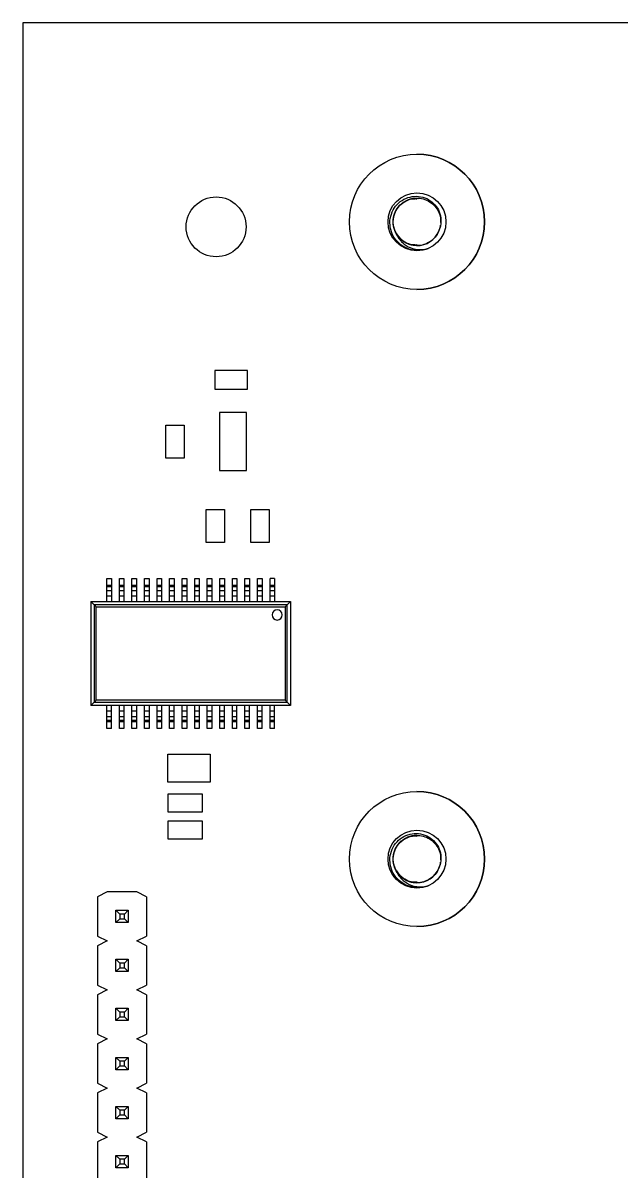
# Model space of a CAD drawing. Header units: millimetres. Extents: x 0 to 160, y -2 to 126.
# Drawn here: x 0 to 31, y 66.5 to 126 of the extents above; entities that cross this region are included whole.
import ezdxf

# ---------------------------------------------------------------- set-up
doc = ezdxf.new("R2010")
doc.units = ezdxf.units.MM

msp = doc.modelspace()

# ---------------------------------------------------------------- linework, layer by layer
at = {"color": 7, "linetype": 'Continuous', "lineweight": 25}
for p, q in [((0, 126), (0, 0)), ((160, 126), (0, 126)), ((20.4, 119.2), (20.4, 119.2)), ((20.4, 112.2), (20.4, 112.2)), ((11.627, 107.993), (9.927, 107.993)), ((9.927, 107.993), (9.927, 107.043)), ((11.627, 107.043), (11.627, 107.993)), ((9.927, 107.043), (11.627, 107.043)), ((11.577, 105.818), (10.177, 105.818)), ((10.177, 105.818), (10.177, 102.818)), ((11.577, 102.818), (11.577, 105.818)), ((7.402, 103.468), (7.402, 105.168)), ((7.402, 105.168), (8.352, 105.168)), ((8.352, 105.168), (8.352, 103.468)), ((8.352, 103.468), (7.402, 103.468)), ((10.177, 102.818), (11.577, 102.818)), ((9.482, 100.799), (10.432, 100.799)), ((9.482, 99.099), (9.482, 100.799)), ((10.432, 100.799), (10.432, 99.099)), ((11.793, 99.099), (11.793, 100.799)), ((11.793, 100.799), (12.743, 100.799)), ((12.743, 100.799), (12.743, 99.099)), ((10.432, 99.099), (9.482, 99.099)), ((12.743, 99.099), (11.793, 99.099)), ((4.341, 96.034), (4.341, 97.222)), ((4.341, 97.222), (4.581, 97.222)), ((4.581, 97.222), (4.581, 96.034)), ((4.991, 96.034), (4.991, 97.222)), ((4.991, 97.222), (5.231, 97.222)), ((5.231, 97.222), (5.231, 96.034)), ((5.641, 96.034), (5.641, 97.222)), ((5.641, 97.222), (5.881, 97.222)), ((5.881, 97.222), (5.881, 96.034)), ((6.291, 96.034), (6.291, 97.222)), ((6.291, 97.222), (6.531, 97.222)), ((6.531, 97.222), (6.531, 96.034)), ((6.941, 96.034), (6.941, 97.222)), ((6.941, 97.222), (7.181, 97.222)), ((7.181, 97.222), (7.181, 96.034)), ((7.591, 96.034), (7.591, 97.222)), ((7.591, 97.222), (7.831, 97.222)), ((7.831, 97.222), (7.831, 96.034)), ((8.241, 96.034), (8.241, 97.222)), ((8.241, 97.222), (8.481, 97.222)), ((8.481, 97.222), (8.481, 96.034)), ((8.891, 96.034), (8.891, 97.222)), ((8.891, 97.222), (9.131, 97.222)), ((9.131, 97.222), (9.131, 96.034)), ((9.541, 96.034), (9.541, 97.222)), ((9.541, 97.222), (9.781, 97.222)), ((9.781, 97.222), (9.781, 96.034)), ((10.191, 96.034), (10.191, 97.222)), ((10.191, 97.222), (10.431, 97.222)), ((10.431, 97.222), (10.431, 96.034)), ((10.841, 96.034), (10.841, 97.222)), ((10.841, 97.222), (11.081, 97.222)), ((11.081, 97.222), (11.081, 96.034)), ((11.491, 96.034), (11.491, 97.222)), ((11.491, 97.222), (11.731, 97.222)), ((11.731, 97.222), (11.731, 96.034)), ((12.141, 96.034), (12.141, 97.222)), ((12.141, 97.222), (12.381, 97.222)), ((12.381, 97.222), (12.381, 96.034)), ((12.791, 96.034), (12.791, 97.222)), ((13.031, 97.222), (12.791, 97.222)), ((13.031, 97.222), (13.031, 96.034)), ((4.341, 96.88), (4.581, 96.88)), ((4.581, 96.806), (4.341, 96.806)), ((4.341, 96.603), (4.581, 96.603)), ((4.341, 96.324), (4.581, 96.324)), ((4.991, 96.88), (5.231, 96.88)), ((5.231, 96.806), (4.991, 96.806)), ((4.991, 96.603), (5.231, 96.603)), ((4.991, 96.324), (5.231, 96.324)), ((5.641, 96.88), (5.881, 96.88)), ((5.881, 96.806), (5.641, 96.806)), ((5.641, 96.603), (5.881, 96.603)), ((5.641, 96.324), (5.881, 96.324)), ((6.291, 96.88), (6.531, 96.88)), ((6.531, 96.806), (6.291, 96.806)), ((6.291, 96.603), (6.531, 96.603)), ((6.291, 96.324), (6.531, 96.324)), ((6.941, 96.88), (7.181, 96.88)), ((7.181, 96.806), (6.941, 96.806)), ((6.941, 96.603), (7.181, 96.603)), ((6.941, 96.324), (7.181, 96.324)), ((7.591, 96.88), (7.831, 96.88)), ((7.831, 96.806), (7.591, 96.806)), ((7.591, 96.603), (7.831, 96.603)), ((7.591, 96.324), (7.831, 96.324)), ((8.241, 96.88), (8.481, 96.88)), ((8.481, 96.806), (8.241, 96.806)), ((8.241, 96.603), (8.481, 96.603)), ((8.241, 96.324), (8.481, 96.324)), ((8.891, 96.88), (9.131, 96.88)), ((9.131, 96.806), (8.891, 96.806)), ((8.891, 96.603), (9.131, 96.603)), ((8.891, 96.324), (9.131, 96.324)), ((9.541, 96.88), (9.781, 96.88)), ((9.781, 96.806), (9.541, 96.806)), ((9.541, 96.603), (9.781, 96.603)), ((9.541, 96.324), (9.781, 96.324)), ((10.191, 96.88), (10.431, 96.88)), ((10.431, 96.806), (10.191, 96.806)), ((10.191, 96.603), (10.431, 96.603)), ((10.191, 96.324), (10.431, 96.324)), ((10.841, 96.88), (11.081, 96.88)), ((11.081, 96.806), (10.841, 96.806)), ((10.841, 96.603), (11.081, 96.603)), ((10.841, 96.324), (11.081, 96.324)), ((11.491, 96.88), (11.731, 96.88)), ((11.731, 96.806), (11.491, 96.806)), ((11.491, 96.603), (11.731, 96.603)), ((11.491, 96.324), (11.731, 96.324)), ((12.141, 96.88), (12.381, 96.88)), ((12.381, 96.806), (12.141, 96.806)), ((12.141, 96.603), (12.381, 96.603)), ((12.141, 96.324), (12.381, 96.324)), ((12.791, 96.88), (13.031, 96.88)), ((13.031, 96.806), (12.791, 96.806)), ((12.791, 96.603), (13.031, 96.603)), ((12.791, 96.324), (13.031, 96.324)), ((3.695, 95.859), (3.521, 96.034)), ((3.521, 96.034), (13.851, 96.034)), ((3.521, 96.034), (3.521, 90.654)), ((13.676, 95.859), (3.695, 95.859)), ((3.695, 95.859), (3.695, 90.828)), ((3.793, 95.761), (13.578, 95.761)), ((3.793, 90.926), (3.793, 95.761)), ((13.578, 95.761), (13.578, 90.926)), ((13.851, 96.034), (13.676, 95.859)), ((13.676, 90.828), (13.676, 95.859)), ((13.851, 96.034), (13.851, 90.654)), ((3.521, 90.654), (3.695, 90.828)), ((13.851, 90.654), (3.521, 90.654)), ((3.695, 90.828), (13.676, 90.828)), ((13.578, 90.926), (3.793, 90.926)), ((4.341, 89.466), (4.341, 90.654)), ((4.581, 89.466), (4.581, 90.654)), ((4.991, 89.466), (4.991, 90.654)), ((5.231, 90.654), (5.231, 89.466)), ((5.641, 89.466), (5.641, 90.654)), ((5.881, 90.654), (5.881, 89.466)), ((6.291, 89.466), (6.291, 90.654)), ((6.531, 90.654), (6.531, 89.466)), ((6.941, 89.466), (6.941, 90.654)), ((7.181, 90.654), (7.181, 89.466)), ((7.591, 89.466), (7.591, 90.654)), ((7.831, 89.466), (7.831, 90.654)), ((8.241, 89.466), (8.241, 90.654)), ((8.481, 90.654), (8.481, 89.466)), ((8.891, 89.466), (8.891, 90.654)), ((9.131, 90.654), (9.131, 89.466)), ((9.541, 89.466), (9.541, 90.654)), ((9.781, 90.654), (9.781, 89.466)), ((10.191, 89.466), (10.191, 90.654)), ((10.431, 89.466), (10.431, 90.654)), ((10.841, 89.466), (10.841, 90.654)), ((11.081, 89.466), (11.081, 90.654)), ((11.491, 89.466), (11.491, 90.654)), ((11.731, 89.466), (11.731, 90.654)), ((12.141, 89.466), (12.141, 90.654)), ((12.381, 89.466), (12.381, 90.654)), ((12.791, 89.466), (12.791, 90.654)), ((13.031, 89.466), (13.031, 90.654)), ((13.676, 90.828), (13.851, 90.654)), ((4.581, 90.364), (4.341, 90.364)), ((4.341, 90.084), (4.581, 90.084)), ((4.581, 89.881), (4.341, 89.881)), ((4.581, 89.807), (4.341, 89.807)), ((5.231, 90.364), (4.991, 90.364)), ((4.991, 90.084), (5.231, 90.084)), ((5.231, 89.881), (4.991, 89.881)), ((5.231, 89.807), (4.991, 89.807)), ((5.881, 90.364), (5.641, 90.364)), ((5.641, 90.084), (5.881, 90.084)), ((5.881, 89.881), (5.641, 89.881)), ((5.881, 89.807), (5.641, 89.807)), ((6.531, 90.364), (6.291, 90.364)), ((6.291, 90.084), (6.531, 90.084)), ((6.531, 89.881), (6.291, 89.881)), ((6.531, 89.807), (6.291, 89.807)), ((7.181, 90.364), (6.941, 90.364)), ((6.941, 90.084), (7.181, 90.084)), ((7.181, 89.881), (6.941, 89.881)), ((7.181, 89.807), (6.941, 89.807)), ((7.831, 90.364), (7.591, 90.364)), ((7.591, 90.084), (7.831, 90.084)), ((7.831, 89.881), (7.591, 89.881)), ((7.831, 89.807), (7.591, 89.807)), ((8.481, 90.364), (8.241, 90.364)), ((8.241, 90.084), (8.481, 90.084)), ((8.481, 89.881), (8.241, 89.881)), ((8.481, 89.807), (8.241, 89.807)), ((9.131, 90.364), (8.891, 90.364)), ((8.891, 90.084), (9.131, 90.084)), ((9.131, 89.881), (8.891, 89.881)), ((9.131, 89.807), (8.891, 89.807)), ((9.781, 90.364), (9.541, 90.364)), ((9.541, 90.084), (9.781, 90.084)), ((9.781, 89.881), (9.541, 89.881)), ((9.781, 89.807), (9.541, 89.807)), ((10.431, 90.364), (10.191, 90.364)), ((10.191, 90.084), (10.431, 90.084)), ((10.431, 89.881), (10.191, 89.881)), ((10.431, 89.807), (10.191, 89.807)), ((11.081, 90.364), (10.841, 90.364)), ((10.841, 90.084), (11.081, 90.084)), ((11.081, 89.881), (10.841, 89.881)), ((11.081, 89.807), (10.841, 89.807)), ((11.731, 90.364), (11.491, 90.364)), ((11.491, 90.084), (11.731, 90.084)), ((11.731, 89.881), (11.491, 89.881)), ((11.731, 89.807), (11.491, 89.807)), ((12.381, 90.364), (12.141, 90.364)), ((12.141, 90.084), (12.381, 90.084)), ((12.381, 89.881), (12.141, 89.881)), ((12.381, 89.807), (12.141, 89.807)), ((13.031, 90.364), (12.791, 90.364)), ((12.791, 90.084), (13.031, 90.084)), ((13.031, 89.881), (12.791, 89.881)), ((13.031, 89.807), (12.791, 89.807)), ((4.581, 89.466), (4.341, 89.466)), ((5.231, 89.466), (4.991, 89.466)), ((5.881, 89.466), (5.641, 89.466)), ((6.531, 89.466), (6.291, 89.466)), ((7.181, 89.466), (6.941, 89.466)), ((7.831, 89.466), (7.591, 89.466)), ((8.481, 89.466), (8.241, 89.466)), ((9.131, 89.466), (8.891, 89.466)), ((9.781, 89.466), (9.541, 89.466)), ((10.431, 89.466), (10.191, 89.466)), ((11.081, 89.466), (10.841, 89.466)), ((11.731, 89.466), (11.491, 89.466)), ((12.381, 89.466), (12.141, 89.466)), ((13.031, 89.466), (12.791, 89.466)), ((7.5, 88.125), (9.7, 88.125)), ((7.5, 86.675), (7.5, 88.125)), ((9.7, 88.125), (9.7, 86.675)), ((9.7, 86.675), (7.5, 86.675)), ((7.525, 86.075), (9.275, 86.075)), ((7.525, 85.125), (7.525, 86.075)), ((9.275, 86.075), (9.275, 85.125)), ((20.4, 86.2), (20.4, 86.2)), ((9.275, 85.125), (7.525, 85.125)), ((7.525, 84.675), (9.275, 84.675)), ((7.525, 83.725), (7.525, 84.675)), ((9.275, 84.675), (9.275, 83.725)), ((9.275, 83.725), (7.525, 83.725)), ((4.361, 81.001), (3.861, 80.751)), ((5.901, 81.001), (4.361, 81.001)), ((6.401, 80.751), (5.901, 81.001)), ((3.861, 80.751), (3.861, 78.711)), ((6.401, 80.751), (6.401, 78.711)), ((5.011, 79.851), (4.811, 80.051)), ((4.811, 80.051), (5.451, 80.051)), ((4.811, 79.411), (4.811, 80.051)), ((5.251, 79.851), (5.011, 79.851)), ((5.011, 79.851), (5.011, 79.611)), ((5.251, 79.851), (5.451, 80.051)), ((5.251, 79.611), (5.251, 79.851)), ((5.451, 80.051), (5.451, 79.411)), ((4.811, 79.411), (5.011, 79.611)), ((5.451, 79.411), (4.811, 79.411)), ((5.011, 79.611), (5.251, 79.611)), ((5.251, 79.611), (5.451, 79.411)), ((20.4, 79.2), (20.4, 79.2)), ((3.861, 78.711), (4.361, 78.461)), ((5.901, 78.461), (6.401, 78.711)), ((4.361, 78.461), (3.861, 78.211)), ((3.861, 78.211), (3.861, 76.171)), ((6.401, 78.211), (5.901, 78.461)), ((6.401, 78.211), (6.401, 76.171)), ((5.011, 77.311), (4.811, 77.511)), ((4.811, 77.511), (5.451, 77.511)), ((4.811, 76.871), (4.811, 77.511)), ((5.011, 77.311), (5.011, 77.071)), ((5.251, 77.311), (5.011, 77.311)), ((5.251, 77.311), (5.451, 77.511)), ((5.251, 77.071), (5.251, 77.311)), ((5.451, 77.511), (5.451, 76.871)), ((4.811, 76.871), (5.011, 77.071)), ((5.451, 76.871), (4.811, 76.871)), ((5.011, 77.071), (5.251, 77.071)), ((5.251, 77.071), (5.451, 76.871)), ((3.861, 76.171), (4.361, 75.921)), ((5.901, 75.921), (6.401, 76.171)), ((4.361, 75.921), (3.861, 75.671)), ((3.861, 75.671), (3.861, 73.631)), ((6.401, 75.671), (5.901, 75.921)), ((6.401, 75.671), (6.401, 73.631)), ((5.011, 74.771), (4.811, 74.971)), ((4.811, 74.971), (5.451, 74.971)), ((4.811, 74.331), (4.811, 74.971)), ((5.251, 74.771), (5.451, 74.971)), ((5.451, 74.971), (5.451, 74.331)), ((4.811, 74.331), (5.011, 74.531)), ((5.451, 74.331), (4.811, 74.331)), ((5.251, 74.771), (5.011, 74.771)), ((5.011, 74.771), (5.011, 74.531)), ((5.011, 74.531), (5.251, 74.531)), ((5.251, 74.531), (5.251, 74.771)), ((5.251, 74.531), (5.451, 74.331)), ((3.861, 73.631), (4.361, 73.381)), ((4.361, 73.381), (3.861, 73.131)), ((5.901, 73.381), (6.401, 73.631)), ((6.401, 73.131), (5.901, 73.381)), ((3.861, 73.131), (3.861, 71.091)), ((6.401, 73.131), (6.401, 71.091)), ((5.011, 72.231), (4.811, 72.431)), ((4.811, 72.431), (5.451, 72.431)), ((4.811, 71.791), (4.811, 72.431)), ((4.811, 71.791), (5.011, 71.991)), ((5.251, 72.231), (5.011, 72.231)), ((5.011, 72.231), (5.011, 71.991)), ((5.011, 71.991), (5.251, 71.991)), ((5.251, 72.231), (5.451, 72.431)), ((5.251, 71.991), (5.251, 72.231)), ((5.251, 71.991), (5.451, 71.791)), ((5.451, 72.431), (5.451, 71.791)), ((5.451, 71.791), (4.811, 71.791)), ((3.861, 71.091), (4.361, 70.841)), ((4.361, 70.841), (3.861, 70.591)), ((5.901, 70.841), (6.401, 71.091)), ((6.401, 70.591), (5.901, 70.841)), ((3.861, 70.591), (3.861, 68.551)), ((6.401, 70.591), (6.401, 68.551)), ((5.011, 69.691), (4.811, 69.891)), ((4.811, 69.891), (5.451, 69.891)), ((4.811, 69.251), (4.811, 69.891)), ((5.251, 69.691), (5.011, 69.691)), ((5.011, 69.691), (5.011, 69.451)), ((5.251, 69.691), (5.451, 69.891)), ((5.251, 69.451), (5.251, 69.691)), ((5.451, 69.891), (5.451, 69.251)), ((4.811, 69.251), (5.011, 69.451)), ((5.451, 69.251), (4.811, 69.251)), ((5.011, 69.451), (5.251, 69.451)), ((5.251, 69.451), (5.451, 69.251)), ((3.861, 68.551), (4.361, 68.301)), ((5.901, 68.301), (6.401, 68.551)), ((4.361, 68.301), (3.861, 68.051)), ((3.861, 68.051), (3.861, 66.011)), ((6.401, 68.051), (5.901, 68.301)), ((6.401, 68.051), (6.401, 66.011)), ((5.011, 67.151), (4.811, 67.351)), ((4.811, 67.351), (5.451, 67.351)), ((4.811, 66.711), (4.811, 67.351)), ((5.251, 67.151), (5.451, 67.351)), ((5.451, 67.351), (5.451, 66.711)), ((4.811, 66.711), (5.011, 66.911)), ((5.451, 66.711), (4.811, 66.711)), ((5.251, 67.151), (5.011, 67.151)), ((5.011, 67.151), (5.011, 66.911)), ((5.011, 66.911), (5.251, 66.911)), ((5.251, 66.911), (5.251, 67.151)), ((5.251, 66.911), (5.451, 66.711))]:
    msp.add_line(p, q, dxfattribs=at)
for centre, radius in [((20.4, 115.7), 3.5), ((20.4, 115.7), 1.5), ((10, 115.44), 1.55), ((20.4, 82.7), 3.5), ((20.4, 82.7), 1.5)]:
    msp.add_circle(centre, radius, dxfattribs=at)
for centre, radius, start, end in [((20.4, 115.7), 3.5, 270, 90), ((20.4, 115.7), 1.23, 209.86101, 345.91671), ((13.159, 95.342), 0.264, 0, 270), ((13.159, 95.342), 0.264, 90, 0), ((20.4, 82.7), 3.5, 270, 90), ((20.4, 82.7), 1.23, 209.86101, 345.91671)]:
    msp.add_arc(centre, radius, start, end, dxfattribs=at)
for points, knots in [([(20.971, 114.313), (20.658, 114.196), (20.309, 114.19), (19.686, 114.391), (19.415, 114.597), (19.06, 115.129), (18.978, 115.451), (19.028, 116.073), (19.16, 116.37), (19.575, 116.816), (19.856, 116.963), (20.443, 117.052), (20.747, 116.995), (21.25, 116.708), (21.447, 116.48), (21.658, 115.957), (21.671, 115.664), (21.593, 115.401)], [0, 0, 0, 0, 0.125, 0.125, 0.25, 0.25, 0.375, 0.375, 0.5, 0.5, 0.625, 0.625, 0.75, 0.75, 0.875, 0.875, 1, 1, 1, 1]), ([(20.399, 114.48), (20.376, 114.477), (20.215, 114.455), (19.912, 114.552), (19.555, 114.771), (19.295, 115.108), (19.16, 115.51), (19.168, 115.935), (19.317, 116.331), (19.589, 116.659), (19.954, 116.863), (20.245, 116.95), (20.39, 116.927), (20.399, 116.926)], [0, 0, 0, 0, 0.01804, 0.126089, 0.236498, 0.342963, 0.45055, 0.561009, 0.667941, 0.77503, 0.885496, 0.992936, 1, 1, 1, 1]), ([(20.399, 114.476), (20.386, 114.474), (20.236, 114.452), (19.941, 114.542), (19.579, 114.75), (19.31, 115.081), (19.166, 115.479), (19.162, 115.904), (19.301, 116.303), (19.565, 116.638), (19.924, 116.852), (20.224, 116.946), (20.38, 116.924), (20.399, 116.922)], [0, 0, 0, 0, 0.01061, 0.118183, 0.228569, 0.335382, 0.442449, 0.552845, 0.660179, 0.766738, 0.8771, 0.984919, 1, 1, 1, 1]), ([(20.399, 114.475), (20.388, 114.474), (20.24, 114.451), (19.946, 114.54), (19.583, 114.747), (19.313, 115.077), (19.166, 115.474), (19.162, 115.899), (19.299, 116.299), (19.562, 116.635), (19.92, 116.851), (20.221, 116.946), (20.379, 116.924), (20.399, 116.921)], [0, 0, 0, 0, 0.009137, 0.116697, 0.227159, 0.334121, 0.441181, 0.551647, 0.659115, 0.765688, 0.876115, 0.984054, 1, 1, 1, 1]), ([(20.399, 114.477), (20.384, 114.475), (20.232, 114.453), (19.935, 114.544), (19.574, 114.755), (19.307, 115.087), (19.164, 115.486), (19.164, 115.911), (19.305, 116.31), (19.571, 116.643), (19.931, 116.855), (20.229, 116.947), (20.383, 116.925), (20.399, 116.923)], [0, 0, 0, 0, 0.012094, 0.119823, 0.230274, 0.33706, 0.444301, 0.554771, 0.662065, 0.768801, 0.879247, 0.987025, 1, 1, 1, 1]), ([(19.333, 115.088), (19.284, 115.193), (19.183, 115.407), (19.155, 115.766), (19.224, 116.115), (19.389, 116.429), (19.635, 116.685), (19.948, 116.862), (20.294, 116.942), (20.648, 116.922), (20.984, 116.802), (21.273, 116.591), (21.486, 116.309), (21.616, 115.991), (21.622, 115.768), (21.624, 115.661)], [0, 0, 0, 0, 0.076424, 0.155513, 0.233993, 0.30942, 0.387112, 0.466371, 0.543881, 0.619389, 0.697992, 0.777015, 0.853214, 0.929795, 1, 1, 1, 1]), ([(21.609, 115.533), (21.595, 115.445), (21.563, 115.244), (21.401, 114.96), (21.154, 114.706), (20.839, 114.533), (20.492, 114.457), (20.139, 114.481), (19.804, 114.604), (19.518, 114.819), (19.306, 115.103), (19.181, 115.436), (19.156, 115.793), (19.234, 116.141), (19.405, 116.451), (19.657, 116.703), (19.973, 116.869), (20.263, 116.941), (20.433, 116.921), (20.488, 116.915)], [0, 0, 0, 0, 0.046656, 0.106586, 0.168444, 0.231448, 0.292964, 0.353047, 0.415596, 0.478377, 0.538843, 0.599845, 0.662776, 0.725021, 0.784929, 0.846877, 0.909873, 0.971282, 1, 1, 1, 1]), ([(20.398, 114.507), (20.317, 114.497), (20.13, 114.473), (19.85, 114.589), (19.501, 114.813), (19.254, 115.175), (19.162, 115.583), (19.176, 116.002), (19.366, 116.435), (19.734, 116.759), (20.082, 116.917), (20.312, 116.915), (20.401, 116.915)], [0, 0, 0, 0, 0.063066, 0.145464, 0.22857, 0.38743, 0.46958, 0.552745, 0.711832, 0.82119, 0.93124, 1, 1, 1, 1]), ([(20.404, 114.5), (20.25, 114.503), (19.988, 114.508), (19.668, 114.697), (19.364, 114.981), (19.181, 115.377), (19.16, 115.796), (19.245, 116.205), (19.486, 116.571), (19.831, 116.802), (20.116, 116.924), (20.31, 116.902), (20.399, 116.892)], [0, 0, 0, 0, 0.117597, 0.200781, 0.282827, 0.441781, 0.52492, 0.607226, 0.765993, 0.849053, 0.931586, 1, 1, 1, 1]), ([(20.401, 114.48), (20.267, 114.489), (19.973, 114.508), (19.533, 114.773), (19.255, 115.172), (19.162, 115.581), (19.175, 115.999), (19.35, 116.4), (19.649, 116.689), (19.972, 116.887), (20.242, 116.897), (20.404, 116.903)], [0, 0, 0, 0, 0.103764, 0.227907, 0.3868, 0.468939, 0.552117, 0.711241, 0.793099, 0.876299, 1, 1, 1, 1]), ([(19.333, 115.088), (19.347, 115.055), (19.377, 114.987), (19.434, 114.884), (19.508, 114.777), (19.62, 114.646), (19.781, 114.506), (19.978, 114.39), (20.211, 114.301), (20.423, 114.264), (20.629, 114.26), (20.795, 114.272), (20.91, 114.299), (20.971, 114.313)], [0, 0, 0, 0, 0.0532, 0.112452, 0.177987, 0.250065, 0.373281, 0.499722, 0.594056, 0.749311, 0.821651, 0.905063, 1, 1, 1, 1]), ([(3.695, 95.859), (3.699, 95.855), (3.712, 95.843), (3.748, 95.806), (3.772, 95.782), (3.793, 95.761)], [0, 0, 0, 0, 0.5, 0.5, 1, 1, 1, 1]), ([(13.578, 95.761), (13.599, 95.782), (13.623, 95.806), (13.66, 95.843), (13.672, 95.855), (13.676, 95.859)], [0, 0, 0, 0, 0.5, 0.5, 1, 1, 1, 1]), ([(3.793, 90.926), (3.772, 90.905), (3.748, 90.881), (3.712, 90.845), (3.699, 90.833), (3.695, 90.828)], [0, 0, 0, 0, 0.5, 0.5, 1, 1, 1, 1]), ([(13.676, 90.828), (13.672, 90.833), (13.66, 90.845), (13.623, 90.881), (13.599, 90.905), (13.578, 90.926)], [0, 0, 0, 0, 0.5, 0.5, 1, 1, 1, 1]), ([(20.971, 81.313), (20.658, 81.196), (20.309, 81.19), (19.686, 81.391), (19.415, 81.597), (19.06, 82.129), (18.978, 82.451), (19.028, 83.073), (19.16, 83.37), (19.575, 83.816), (19.856, 83.963), (20.443, 84.052), (20.747, 83.995), (21.25, 83.708), (21.447, 83.48), (21.658, 82.957), (21.671, 82.664), (21.593, 82.401)], [0, 0, 0, 0, 0.125, 0.125, 0.25, 0.25, 0.375, 0.375, 0.5, 0.5, 0.625, 0.625, 0.75, 0.75, 0.875, 0.875, 1, 1, 1, 1]), ([(20.399, 81.48), (20.376, 81.477), (20.215, 81.455), (19.912, 81.552), (19.555, 81.771), (19.295, 82.108), (19.16, 82.51), (19.168, 82.935), (19.317, 83.331), (19.589, 83.659), (19.954, 83.863), (20.245, 83.95), (20.39, 83.927), (20.399, 83.926)], [0, 0, 0, 0, 0.01804, 0.126089, 0.236498, 0.342963, 0.45055, 0.561009, 0.667941, 0.77503, 0.885496, 0.992936, 1, 1, 1, 1]), ([(20.399, 81.476), (20.386, 81.474), (20.236, 81.452), (19.941, 81.542), (19.579, 81.75), (19.31, 82.081), (19.166, 82.479), (19.162, 82.904), (19.301, 83.303), (19.565, 83.638), (19.924, 83.852), (20.224, 83.946), (20.38, 83.924), (20.399, 83.922)], [0, 0, 0, 0, 0.01061, 0.118183, 0.228569, 0.335382, 0.442449, 0.552845, 0.660179, 0.766738, 0.8771, 0.984919, 1, 1, 1, 1]), ([(20.399, 81.475), (20.388, 81.474), (20.24, 81.451), (19.946, 81.54), (19.583, 81.747), (19.313, 82.077), (19.166, 82.474), (19.162, 82.899), (19.299, 83.299), (19.562, 83.635), (19.92, 83.851), (20.221, 83.946), (20.379, 83.924), (20.399, 83.921)], [0, 0, 0, 0, 0.0091366, 0.1166973, 0.2271593, 0.3341207, 0.4411814, 0.5516474, 0.6591153, 0.7656883, 0.8761153, 0.9840537, 1, 1, 1, 1]), ([(20.399, 81.477), (20.384, 81.475), (20.232, 81.453), (19.935, 81.544), (19.574, 81.755), (19.307, 82.087), (19.164, 82.486), (19.164, 82.911), (19.305, 83.31), (19.571, 83.643), (19.931, 83.855), (20.229, 83.947), (20.383, 83.925), (20.399, 83.923)], [0, 0, 0, 0, 0.012094, 0.119823, 0.230274, 0.33706, 0.444301, 0.554771, 0.662065, 0.768801, 0.879247, 0.987025, 1, 1, 1, 1]), ([(19.333, 82.088), (19.284, 82.193), (19.183, 82.407), (19.155, 82.766), (19.224, 83.115), (19.389, 83.429), (19.635, 83.685), (19.948, 83.862), (20.294, 83.942), (20.648, 83.922), (20.984, 83.802), (21.273, 83.591), (21.486, 83.309), (21.616, 82.991), (21.622, 82.768), (21.624, 82.661)], [0, 0, 0, 0, 0.076424, 0.155513, 0.233993, 0.30942, 0.387112, 0.466371, 0.543881, 0.619389, 0.697992, 0.777015, 0.853214, 0.929795, 1, 1, 1, 1]), ([(21.609, 82.533), (21.595, 82.445), (21.563, 82.244), (21.401, 81.96), (21.154, 81.706), (20.839, 81.533), (20.492, 81.457), (20.139, 81.481), (19.804, 81.604), (19.518, 81.819), (19.306, 82.103), (19.181, 82.436), (19.156, 82.793), (19.234, 83.141), (19.405, 83.451), (19.657, 83.703), (19.973, 83.869), (20.263, 83.941), (20.433, 83.921), (20.488, 83.915)], [0, 0, 0, 0, 0.046656, 0.106586, 0.168444, 0.231448, 0.292964, 0.353047, 0.415596, 0.478377, 0.538843, 0.599845, 0.662776, 0.725021, 0.784929, 0.846877, 0.909873, 0.971282, 1, 1, 1, 1]), ([(20.398, 81.507), (20.317, 81.497), (20.13, 81.473), (19.85, 81.589), (19.501, 81.813), (19.254, 82.175), (19.162, 82.583), (19.176, 83.002), (19.366, 83.435), (19.734, 83.759), (20.082, 83.917), (20.312, 83.915), (20.401, 83.915)], [0, 0, 0, 0, 0.0630663, 0.1454637, 0.2285695, 0.3874297, 0.4695803, 0.5527454, 0.7118322, 0.8211901, 0.9312397, 1, 1, 1, 1]), ([(20.404, 81.5), (20.25, 81.503), (19.988, 81.508), (19.668, 81.697), (19.364, 81.981), (19.181, 82.377), (19.16, 82.796), (19.245, 83.205), (19.486, 83.571), (19.831, 83.802), (20.116, 83.924), (20.31, 83.902), (20.399, 83.892)], [0, 0, 0, 0, 0.117597, 0.200781, 0.282827, 0.441781, 0.52492, 0.607226, 0.765993, 0.849053, 0.931586, 1, 1, 1, 1]), ([(20.401, 81.48), (20.267, 81.489), (19.973, 81.508), (19.533, 81.773), (19.255, 82.172), (19.162, 82.581), (19.175, 82.999), (19.35, 83.4), (19.649, 83.689), (19.972, 83.887), (20.242, 83.897), (20.404, 83.903)], [0, 0, 0, 0, 0.103764, 0.227907, 0.3868, 0.468939, 0.552117, 0.711241, 0.793099, 0.876299, 1, 1, 1, 1]), ([(19.333, 82.088), (19.347, 82.055), (19.377, 81.987), (19.434, 81.884), (19.508, 81.777), (19.62, 81.646), (19.781, 81.506), (19.978, 81.39), (20.211, 81.301), (20.423, 81.264), (20.629, 81.26), (20.795, 81.272), (20.91, 81.299), (20.971, 81.313)], [0, 0, 0, 0, 0.0532, 0.112452, 0.177987, 0.250065, 0.373281, 0.499722, 0.594056, 0.749311, 0.821651, 0.905063, 1, 1, 1, 1])]:
    msp.add_open_spline(points, degree=3, knots=knots, dxfattribs=at)

doc.saveas('drawing.dxf')
